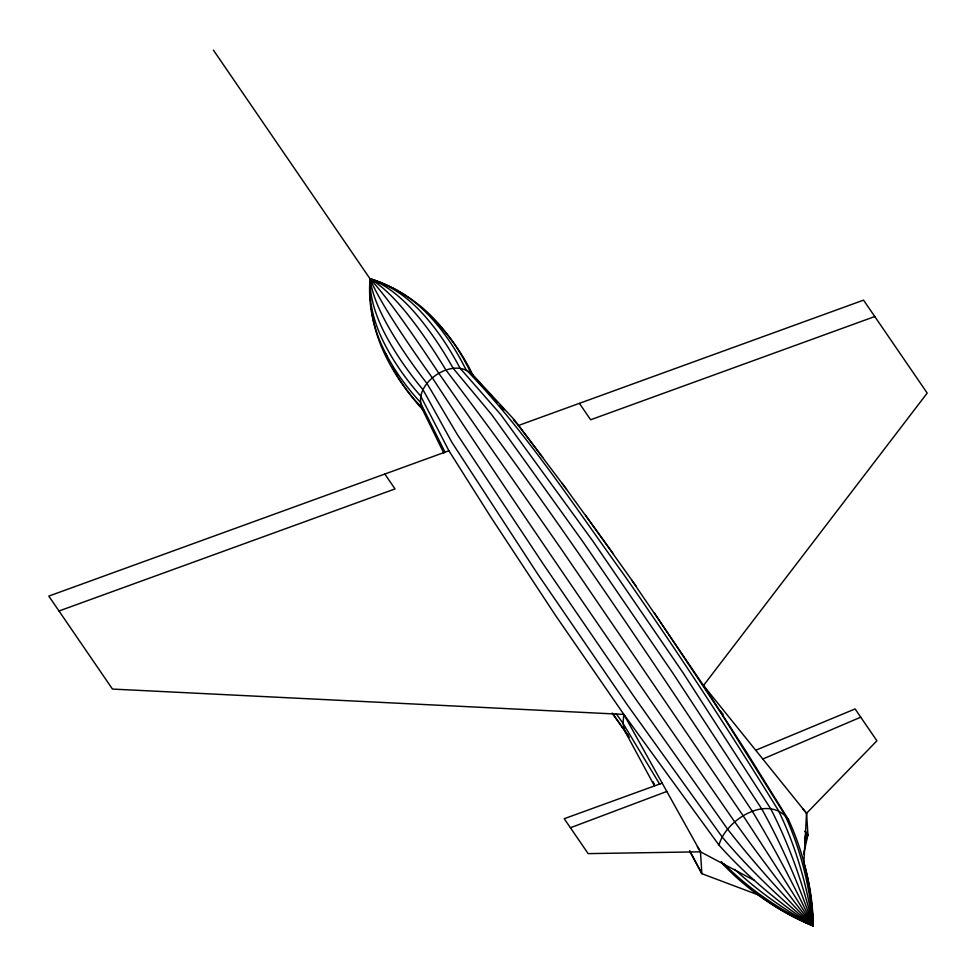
<?xml version="1.0" encoding="UTF-8"?>
<svg xmlns="http://www.w3.org/2000/svg" width="976" height="976" viewBox="0 0 976 976"><rect width="100%" height="100%" fill="white"/><g stroke="black" fill="none" stroke-linecap="round" stroke-linejoin="round"><path stroke-width="1.46" d="M803.882 862.308L806.554 813.276L876.912 740.796L855.098 708.942L755.729 750.251M213.427 50.13L370.05 278.819A266.131 161.296 13.8 0 0 383.373 341.576A355.813 215.647 13.8 0 0 420.534 395.841L448.911 450.753L490.721 516.938L555.844 615.893L623.859 714.432L622.993 723.35L624.945 731.244L654.432 785.826M803.638 853.89L807.945 834.797L806.554 813.276L703.513 685.494L631.765 580.208M804.736 843.252L807.945 834.797L805.151 831.223M812.52 913.865A473.445 286.944 13.8 0 1 813.191 925.87A473.445 286.944 13.8 0 1 718.983 845.094C725.802 819.364 768.99 792.915 788.559 819.816A473.445 354.117 -24.8 0 1 813.191 925.87A473.445 278.306 -84.9 0 1 793.244 915.988M804.749 839.775L807.945 834.797L804.944 831.345M804.59 837.64L807.945 834.797L805.249 835.785M762.793 759.011L860.734 717.177M570.423 827.758L666.815 791.463M448.911 450.753L48.8 596.104L112.46 689.068L623.859 714.432L718.983 845.094M513.388 419.924L518.488 425.475L863.54 300.132L927.2 393.084L703.513 685.494L746.664 752.313L788.559 819.816M58.999 611L395.024 488.927L384.825 474.031M874.777 316.541L590.639 419.765L579.402 403.344M662.167 783.13L564.226 818.705L588.15 853.622L700.475 851.816L754.265 880.34M757.827 894.748L701.878 873.691L689.654 851.06M476.654 379.908L481.754 385.459M488.903 393.243L497.065 402.136M500.127 405.467L504.202 409.92M720.178 710.845L723.131 714.347M802.626 808.628L806.554 813.276M518.488 425.475L542.693 457.329M721.301 861.796L723.96 865.309A473.445 352.263 -47.4 0 0 813.191 925.87A473.445 222.491 27.8 0 0 812.471 919.38M566.592 489.379L514.45 419.948L470.517 372.344A355.813 264.74 -47.4 0 0 433.356 318.091A266.131 198.018 -47.4 0 0 370.05 278.819A266.131 199.055 -24.8 0 0 370.404 300.779M562.188 483.34L613.465 554.014M721.545 861.991L723.96 865.309M612.184 713.127L628.032 735.465M585.649 515.389L636.437 586.613M624.945 731.244L629.252 737.246M612.586 713.48L627.873 735.16M616.185 713.663L622.993 723.35L659.776 784.338M654.408 612.965L720.715 712.602L784.509 814.289A473.445 352.263 -47.4 0 1 813.191 925.87A473.445 211.231 81.5 0 1 807.567 922.832M697.34 846.631L700.475 851.816L701.878 873.691L689.837 851.011M623.859 714.432L700.475 851.816M652.968 781.617L654.384 784.277M444.8 451.778L419.961 401.783A355.813 249.392 -3.7 0 1 382.799 347.517A266.131 186.538 -3.7 0 1 370.05 278.819A266.131 199.055 -24.8 0 1 376.516 281.454M443.873 453.206L421.266 407.041A355.813 266.131 -24.8 0 1 384.093 352.775A266.131 199.055 -24.8 0 1 371.575 310.905M803.956 863.113A473.445 331.84 -3.7 0 1 813.191 925.87A473.445 326.411 -68 0 1 756.559 893.186M810.507 898.213A473.445 286.944 13.8 0 1 810.91 900.75M811.507 904.789A473.445 286.944 13.8 0 1 812.227 910.84M812.532 923.137A473.445 142.886 39.5 0 1 813.191 925.87A473.445 354.117 -24.8 0 1 723.631 863.553M809.848 923.394A473.445 129.771 70 0 0 813.191 925.87A473.445 326.411 -68 0 0 778.409 810.495C729.377 730.853 678.149 652.554 624.689 575.816C573.803 505.519 526.418 432.014 465.857 369.453A355.813 245.305 -68 0 0 428.696 315.187A266.131 183.476 -68 0 0 370.05 278.819A266.131 198.018 -47.4 0 0 370.392 288.664M790.633 914.463A473.445 278.306 -84.9 0 1 788.035 912.902M734.696 869.335A473.445 331.84 -3.7 0 0 813.191 925.87A473.445 278.306 -84.9 0 0 770.662 808.701L683.029 672.757L592.981 541.277L500.59 414.349L459.952 368.086A355.813 209.157 -84.9 0 0 422.791 313.821A266.131 156.441 -84.9 0 0 370.05 278.819A266.131 183.476 -68 0 0 370.343 281.796M398.452 377.773A355.813 264.74 -47.4 0 0 424.34 411.262C406.663 386.228 455.682 352.141 473.592 376.565A355.813 266.131 -24.8 0 0 436.431 322.3A266.131 199.055 -24.8 0 0 433.759 319.567M397.732 376.59A355.813 264.74 -47.4 0 1 392.218 366.964M377.785 282.003A266.131 199.055 -24.8 0 1 381.579 283.699M374.04 280.783A266.131 186.538 -3.7 0 0 370.05 278.819A266.131 125.074 27.8 0 0 385.776 335.366A355.813 167.213 27.8 0 0 422.95 389.631L452.059 442.604L537.422 573.62L627.47 705.111L722.13 836.944A473.445 222.491 27.8 0 0 813.191 925.87A473.445 211.231 81.5 0 0 761.792 809.019L672.867 673.135L582.831 541.656L491.721 414.678L453.181 368.33A355.813 158.746 81.5 0 0 416.02 314.065A266.131 118.743 81.5 0 0 370.05 278.819A266.131 80.313 39.5 0 0 389.851 329.302A355.813 107.384 39.5 0 0 427.024 383.568L457.402 434.649L543.547 564.518L633.595 695.998L727.474 829.002A473.445 142.886 39.5 0 0 813.191 925.87A473.445 129.771 70 0 0 752.411 811.434C653.115 662.46 554.636 512.595 446.032 370.172A355.813 97.527 70 0 0 408.871 315.919A266.131 72.944 70 0 0 370.05 278.819A266.131 30.097 49.9 0 0 395.317 323.8A355.813 40.236 49.9 0 0 432.49 378.066C530.456 527.809 632.777 674.672 734.647 821.78A473.445 53.534 49.9 0 0 813.191 925.87A473.445 39.467 59.8 0 0 743.151 815.79L561.481 549.403L438.968 373.491A355.813 29.658 59.8 0 0 401.807 319.237A266.131 22.18 59.8 0 0 370.05 278.819A266.131 161.296 13.8 0 1 373.344 280.832M387.179 356.996A266.131 198.018 -47.4 0 1 385.581 353.495M371.392 309.648A266.131 199.055 -24.8 0 1 370.77 304.597"/></g></svg>
